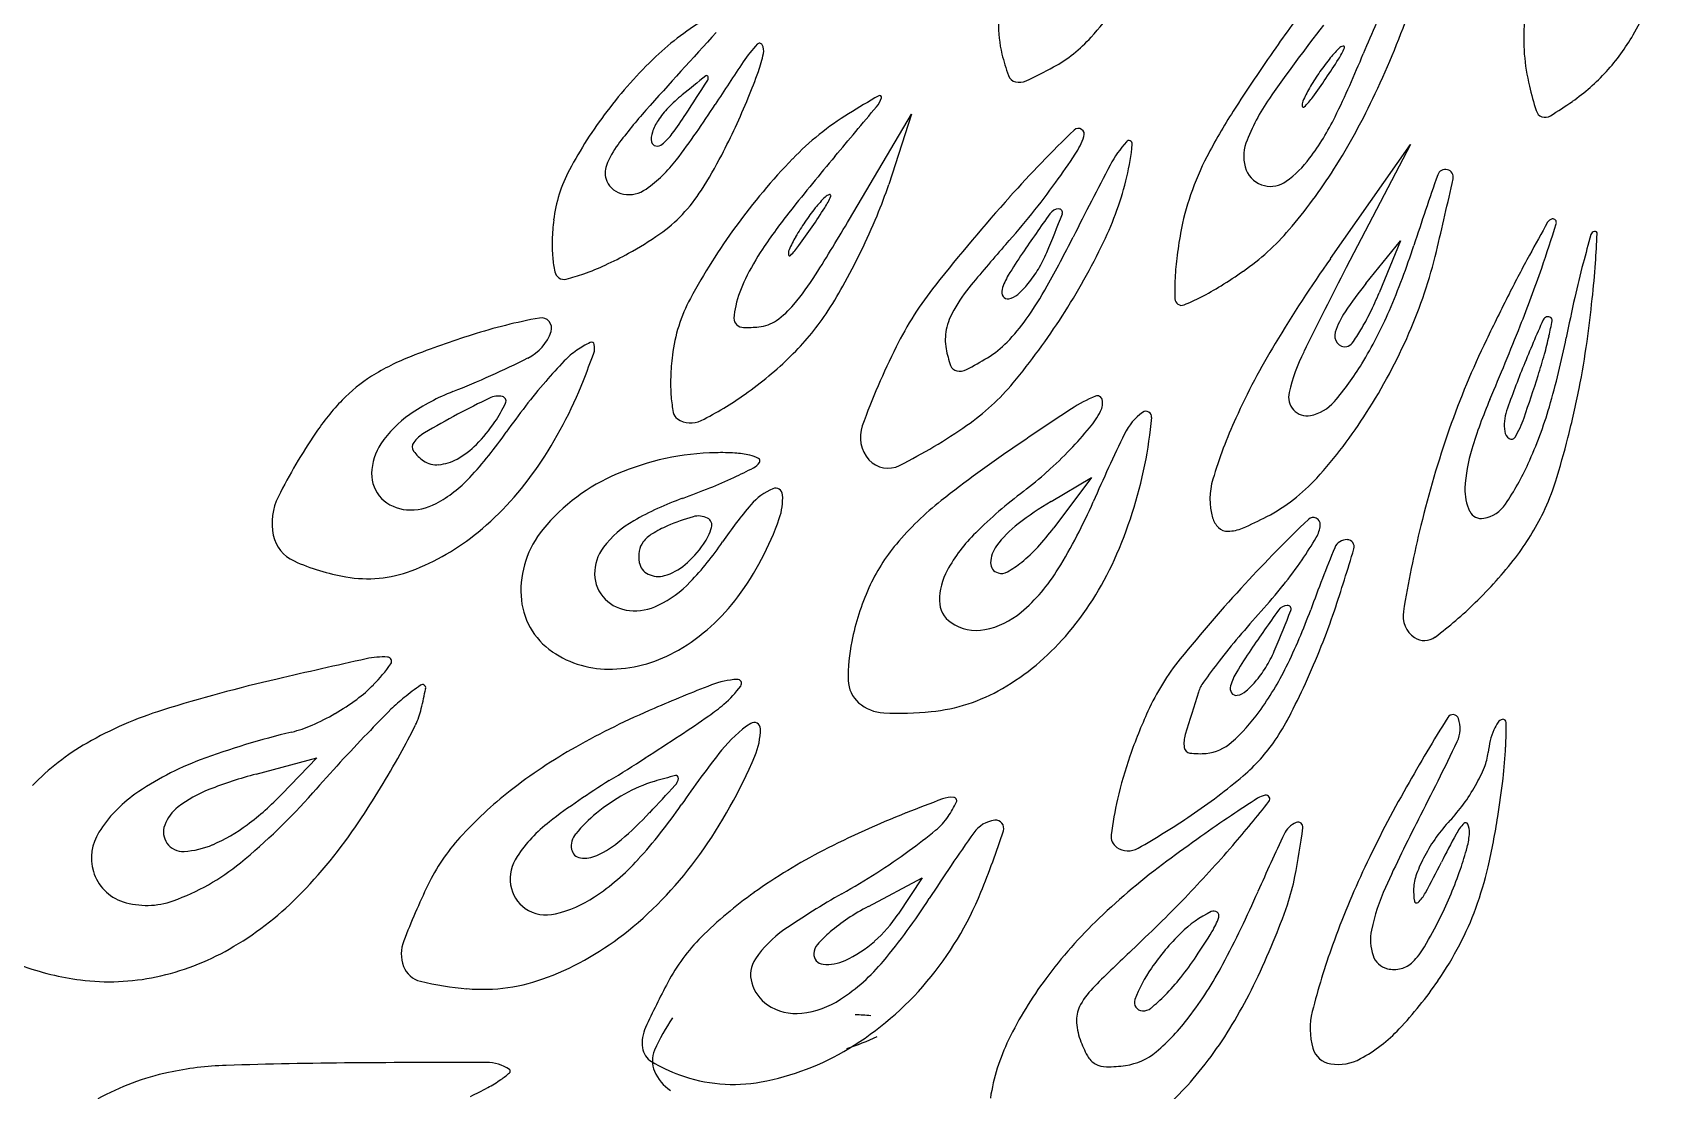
# Model space of a CAD drawing. Header units: millimetres. Extents: x 56222 to 3066687, y -650199 to -121287.
# Drawn here: x 140517.801 to 140522.647, y -185736.433 to -185733.277 of the extents above; entities that cross this region are included whole.
import ezdxf

# ---------------------------------------------------------------- set-up
doc = ezdxf.new("R2010")
doc.units = ezdxf.units.MM
doc.header["$MEASUREMENT"] = 0
doc.layers.add('$TD_AUDIT_GENERATED_(A0BDF17)', color=32, linetype='Continuous', lineweight=30)

msp = doc.modelspace()

# ---------------------------------------------------------------- linework, layer by layer
at = {"layer": '$TD_AUDIT_GENERATED_(A0BDF17)', "linetype": 'Continuous', "lineweight": 25, "ltscale": 2}
for p, q in [((140520.2391, -185733.8334), (140520.4241, -185733.52)), ((140520.4241, -185733.52), (140520.356, -185733.7301)), ((140521.674, -185733.9513), (140521.9127, -185733.6109)), ((140521.9127, -185733.6109), (140521.7215, -185733.9779)), ((140521.78, -185734.0258), (140521.883, -185733.8985)), ((140521.883, -185733.8985), (140521.8196, -185734.0528)), ((140520.8404, -185734.6757), (140520.9614, -185734.6043)), ((140520.9614, -185734.6043), (140520.8487, -185734.7543)), ((140518.4684, -185735.4888), (140518.6496, -185735.4401)), ((140518.6496, -185735.4401), (140518.5452, -185735.5485)), ((140520.2953, -185735.8833), (140520.4555, -185735.7985)), ((140520.4555, -185735.7985), (140520.384, -185735.9067))]:
    msp.add_line(p, q, dxfattribs=at)
for centre, radius, start, end in [((140519.2759, -185731.7905), 2.2554, 318.2985, 323.9722), ((140521.0465, -185733.2561), 0.3626, 163.1122, 193.5855), ((140526.0974, -185736.5131), 5.587, 143.2463, 145.1716), ((140524.3089, -185734.3735), 2.7391, 153.6417, 157.8346), ((140521.7216, -185732.7911), 0.9876, 330.065, 339.5897), ((140519.1269, -185732.2033), 2.9605, 334.9094, 340.3856), ((140520.2316, -185733.9472), 0.8267, 120.2659, 133.6271), ((140525.8925, -185736.5517), 5.3702, 142.1308, 145.028), ((140522.8651, -185733.2923), 0.6143, 175.5457, 193.5854), ((140543.481, -185754.8836), 32.0265, 137.57242, 138.13208), ((140520.2564, -185733.5879), 0.4024, 136.6209, 146.2023), ((140519.9706, -185733.3178), 0.00917, 28.1231, 136.621), ((140519.945, -185733.3315), 0.0382, 348.4198, 28.123), ((140520.6509, -185733.0156), 0.4138, 298.3858, 318.2985), ((140521.7179, -185733.3431), 0.0264, 102.403, 134.8281), ((140521.713, -185733.3209), 0.00365, 336.6325, 102.4031), ((140522.0391, -185732.9739), 0.6213, 317.5601, 330.0649), ((140520.6125, -185734.3468), 1.3788, 133.6271, 142.736), ((140526.6621, -185737.8757), 8.1107, 146.20231, 147.28106), ((140519.6041, -185733.2617), 0.3862, 340.1423, 348.4198), ((140521.2887, -185733.1976), 0.6117, 193.5856, 199.8483), ((140527.1219, -185737.2258), 6.8351, 145.17168, 147.08669), ((140522.2398, -185733.8081), 0.7267, 141.6312, 145.7301), ((140519.9151, -185732.2241), 2.1123, 325.7302, 327.5836), ((140521.9596, -185733.5862), 0.3692, 134.828, 141.6312), ((140519.0043, -185732.2125), 2.9888, 333.89, 337.8346), ((140521.4915, -185733.2252), 0.2449, 327.5836, 336.6324), ((140525.163, -185740.1323), 8.596, 128.51339, 129.11568), ((140519.8129, -185733.4095), 0.00418, 10.7303, 128.5135), ((140519.7996, -185733.4121), 0.0178, 327.2658, 10.7302), ((140518.1575, -185732.7392), 1.9242, 337.6254, 340.1424), ((140520.7414, -185733.3951), 0.0299, 199.8482, 255.9624), ((140519.9961, -185731.8038), 1.7912, 295.4747, 298.3858), ((140522.2398, -185733.8081), 0.7267, 145.7303, 149.8292), ((140519.9151, -185732.2241), 2.1123, 323.8768, 325.7302), ((140522.0459, -185732.9802), 0.612, 304.9135, 317.56), ((140520.0373, -185733.8287), 0.4714, 129.1157, 136.0036), ((140500.2481, -185720.8438), 23.2604, 326.97672, 327.26595), ((140522.4078, -185737.044), 4.1401, 120.1839, 121.6318), ((140520.329, -185733.47), 0.00545, 342.1542, 120.1841), ((140520.7458, -185733.3774), 0.0481, 255.9624, 295.4747), ((140521.9308, -185733.6285), 0.3692, 149.8292, 156.6324), ((140519.9692, -185732.5978), 2.0304, 327.6444, 334.9093), ((140523.5036, -185733.138), 1.2712, 193.5855, 197.0081), ((140520.5369, -185734.2893), 1.2838, 142.736, 152.0122), ((140520.65, -185734.4216), 1.3678, 138.1321, 143.6491), ((140519.8802, -185733.677), 0.2531, 136.0037, 146.9768), ((140517.763, -185732.1585), 2.4666, 322.6123, 327.2811), ((140517.9264, -185732.6441), 2.1741, 335.1193, 337.6255), ((140489.4757, -185707.796), 40.1491, 319.91978, 320.19572), ((140520.2588, -185733.4474), 0.0792, 320.1957, 342.1539), ((140522.7044, -185734.3666), 1.573, 147.0868, 152.7877), ((140521.9722, -185733.8096), 0.5861, 145.0281, 159.795), ((140521.6161, -185733.4925), 0.0264, 156.6323, 189.0574), ((140521.5936, -185733.4961), 0.00365, 189.0573, 314.8279), ((140521.4235, -185733.325), 0.2449, 314.828, 323.8768), ((140522.3146, -185733.5017), 0.0278, 197.0081, 250.4917), ((140521.5767, -185732.3079), 1.4319, 301.771, 304.9134), ((140519.8058, -185733.6286), 0.1643, 146.9767, 160.5845), ((140518.8106, -185732.9092), 1.1213, 323.3544, 326.9768), ((140518.1003, -185732.7248), 1.9824, 332.4334, 335.1193), ((140520.6848, -185734.2468), 0.8547, 121.6318, 136.041), ((140520.9218, -185733.581), 0.018, 339.7476, 133.7768), ((140520.992, -185733.1867), 0.7752, 323.13, 333.89), ((140522.3151, -185733.5002), 0.0294, 250.4918, 301.771), ((140519.7707, -185733.7745), 0.2761, 143.6491, 158.4817), ((140519.7042, -185733.5928), 0.0566, 160.5844, 190.7302), ((140519.6631, -185733.6006), 0.0147, 190.7302, 260.9324), ((140519.6646, -185733.5909), 0.0246, 260.9324, 309.1158), ((140519.5692, -185733.4735), 0.1759, 309.1156, 323.3545), ((140523.3671, -185736.133), 3.5524, 133.7767, 138.2207), ((140520.6899, -185733.4954), 0.2653, 326.9351, 339.7475), ((140521.3266, -185733.8353), 0.3498, 138.2824, 152.2384), ((140521.073, -185733.6092), 0.0101, 354.2711, 138.2824), ((140520.3497, -185733.5366), 0.737, 346.6284, 354.2711), ((140521.5271, -185733.6458), 0.1118, 159.7951, 201.5867), ((140519.3911, -185733.4027), 0.4176, 305.2454, 322.6124), ((140518.6331, -185733.0029), 1.3814, 327.4286, 332.4334), ((140521.4613, -185734.9956), 1.9335, 136.041, 143.8689), ((140526.0776, -185738.596), 7.6875, 139.91973, 141.48365), ((140519.2118, -185732.5332), 2.0289, 324.0753, 326.9351), ((140522.0916, -185734.0514), 0.8839, 152.7877, 160.7885), ((140521.3506, -185733.4556), 0.327, 305.8756, 323.13), ((140519.7806, -185733.8874), 0.4274, 152.0122, 173.0746), ((140519.5704, -185733.6955), 0.0608, 158.4817, 204.0127), ((140533.8158, -185740.4094), 14.4636, 152.23842, 153.19456), ((140520.138, -185733.4863), 0.9546, 334.1736, 346.6284), ((140521.4948, -185733.6586), 0.077, 201.5868, 256.7238), ((140520.3627, -185732.847), 1.5647, 319.4236, 327.6443), ((140532.2067, -185737.2654), 10.8165, 160.76225, 161.93979), ((140522.0171, -185733.7094), 0.0242, 75.3495, 160.7623), ((140522.0173, -185733.7085), 0.0233, 347.6908, 75.3495), ((140519.5759, -185733.6931), 0.0669, 204.0127, 260.2642), ((140519.5799, -185733.6699), 0.0904, 260.2641, 305.2455), ((140519.3868, -185733.4844), 0.4871, 316.5365, 327.4285), ((140519.2463, -185733.3702), 1.1666, 337.1492, 342.0342), ((140518.9929, -185732.3746), 2.2992, 321.1405, 324.0753), ((140521.4954, -185733.6559), 0.0798, 256.7238, 305.8756), ((140511.5564, -185731.4259), 10.7303, 346.50646, 347.69087), ((140520.7067, -185734.2512), 0.7267, 141.6312, 145.7301), ((140518.382, -185732.6672), 2.1123, 325.7302, 327.5836), ((140520.4265, -185734.0293), 0.3692, 134.828, 141.6312), ((140519.9585, -185733.6682), 0.2449, 327.5836, 336.6324), ((140520.1848, -185733.7862), 0.0264, 102.403, 134.8281), ((140520.1799, -185733.7639), 0.00365, 336.6325, 102.4031), ((140525.1846, -185737.7569), 5.9896, 138.22065, 141.52318), ((140520.8649, -185733.8369), 0.0339, 91.8496, 144.4515), ((140520.8641, -185733.8138), 0.0108, 338.9258, 91.8495), ((140521.9621, -185734.0063), 0.7468, 160.7884, 169.8669), ((140520.0185, -185733.9163), 0.667, 173.0745, 178.1597), ((140519.4186, -185733.5145), 0.4433, 304.9976, 316.5366), ((140521.3454, -185734.8297), 1.6394, 141.4836, 146.4048), ((140520.7067, -185734.2512), 0.7267, 145.7303, 149.8292), ((140514.3173, -185730.3375), 6.8767, 327.82642, 329.44534), ((140518.2582, -185732.9538), 2.2389, 334.1501, 337.1492), ((140518.8429, -185732.2537), 2.4919, 318.3776, 321.1405), ((140526.0838, -185737.5662), 6.4483, 144.4514, 145.73023), ((140517.3538, -185732.4611), 3.7728, 337.0402, 338.9258), ((140531.6188, -185739.0209), 10.6415, 150.88273, 151.48571), ((140518.0083, -185732.4982), 4.5445, 340.9742, 342.7347), ((140522.3392, -185733.8523), 0.0196, 100.7302, 150.8827), ((140522.3376, -185733.8437), 0.0109, 342.7347, 100.7302), ((140519.7966, -185733.9091), 0.4449, 178.1598, 185.0472), ((140519.1011, -185733.061), 0.9968, 298.7012, 304.9976), ((140521.4127, -185734.9601), 1.8733, 143.8688, 151.6358), ((140520.3977, -185734.0715), 0.3692, 149.8292, 156.6324), ((140518.382, -185732.6672), 2.1123, 323.8768, 325.7302), ((140517.2336, -185732.0311), 4.1151, 330.893, 333.1946), ((140519.1207, -185732.9939), 2.0848, 327.2283, 334.1736), ((140522.5691, -185734.1148), 1.3633, 169.8669, 173.0842), ((140520.9996, -185733.3924), 0.7261, 304.8282, 319.4236), ((140527.5357, -185735.3221), 5.2847, 164.1608, 165.1206), ((140522.4648, -185733.8835), 0.0137, 100.7304, 164.1609), ((140522.4635, -185733.8765), 0.00666, 357.141, 100.7302), ((140517.6593, -185733.6366), 4.8168, 356.0943, 357.141), ((140519.7035, -185733.9173), 0.3515, 185.0472, 192.0294), ((140519.0267, -185732.9252), 1.1517, 294.8344, 298.7013), ((140520.652, -185734.3691), 0.807, 146.4047, 153.7352), ((140520.083, -185733.9356), 0.0264, 156.6323, 189.0574), ((140520.0605, -185733.9392), 0.00365, 189.0573, 314.8279), ((140519.8904, -185733.7681), 0.2449, 314.828, 323.8768), ((140518.2771, -185732.963), 2.2179, 331.1447, 334.15), ((140524.0061, -185736.8414), 4.415, 138.3776, 140.442), ((140521.8845, -185734.7048), 1.3668, 145.7302, 149.008), ((140520.449, -185733.7724), 0.4113, 329.3242, 337.0402), ((140522.0106, -185734.0471), 0.8008, 173.0841, 177.8766), ((140525.3091, -185736.4998), 4.4394, 144.967, 148.8664), ((140519.7608, -185733.207), 2.2744, 336.7231, 341.9398), ((140520.5722, -185733.5893), 1.4586, 336.3743, 346.5065), ((140526.2027, -185736.0784), 4.4778, 151.4858, 153.1627), ((140519.3878, -185733.9846), 0.0287, 192.0294, 235.7302), ((140519.2368, -185733.3974), 0.6346, 284.3279, 289.3025), ((140519.2105, -185733.3223), 0.7141, 289.3025, 294.8344), ((140519.4655, -185733.5762), 0.7946, 319.9038, 327.8265), ((140520.5012, -185733.8033), 0.3507, 320.6281, 329.3241), ((140520.5941, -185732.8096), 1.4361, 301.6583, 304.8282), ((140531.2453, -185738.9407), 10.7393, 152.47604, 153.98129), ((140518.6869, -185732.7322), 3.8267, 338.223, 340.9742), ((140524.9826, -185734.6438), 2.6431, 165.1206, 167.4007), ((140519.9133, -185733.7905), 2.5576, 353.7006, 356.0943), ((140519.387, -185733.9857), 0.0274, 235.7303, 284.328), ((140520.265, -185734.1781), 0.3755, 153.7351, 166.7239), ((140519.289, -185733.5205), 1.0625, 325.9335, 331.1446), ((140521.3145, -185734.681), 1.0461, 141.5231, 153.5348), ((140521.0156, -185734.3712), 0.5363, 140.442, 150.1911), ((140520.7177, -185734.0502), 0.0245, 163.3525, 213.8535), ((140520.8711, -185734.0961), 0.1846, 149.0079, 163.3525), ((140520.5612, -185733.8526), 0.273, 311.1766, 320.628), ((140519.8936, -185733.5121), 1.0706, 324.6286, 330.893), ((140522.0056, -185734.0469), 0.7958, 177.8765, 181.739), ((140520.9143, -185733.3289), 0.8261, 296.8621, 301.6582), ((140522.7142, -185734.7818), 1.2018, 141.0167, 146.0039), ((140520.1822, -185734.2958), 0.475, 151.6358, 173.1756), ((140520.1032, -185734.1399), 0.2093, 166.7239, 177.0283), ((140519.867, -185733.9143), 0.2696, 304.8238, 319.9038), ((140520.7112, -185734.0546), 0.0168, 213.8535, 280.7302), ((140520.7038, -185734.0157), 0.0564, 280.7302, 311.1765), ((140521.2306, -185734.0704), 0.0205, 181.7391, 235.7302), ((140521.2299, -185734.0715), 0.0192, 235.7302, 293.0452), ((140520.9129, -185733.3263), 0.829, 293.0452, 296.8621), ((140520.8648, -185733.6603), 1.0323, 334.0272, 337.6528), ((140529.547, -185737.7705), 8.2258, 153.1628, 154.22643), ((140527.227, -185735.1454), 4.9428, 167.4008, 168.8279), ((140517.2106, -185733.4921), 5.2767, 352.3081, 353.7006), ((140519.6122, -185735.7477), 1.6466, 100.4417, 107.64), ((140519.3193, -185734.1588), 0.0309, 341.2117, 100.4416), ((140519.9182, -185734.1303), 0.024, 177.0282, 227.584), ((140519.958, -185734.0451), 0.1103, 275.4203, 304.8239), ((140519.4938, -185733.659), 0.8153, 314.3844, 325.9335), ((140520.7257, -185734.2051), 0.2022, 150.1911, 167.9424), ((140520.2974, -185733.7988), 0.5753, 315.7696, 324.6287), ((140519.1615, -185733.0202), 2.0363, 320.2773, 327.2284), ((140521.9071, -185734.2375), 0.2283, 146.0038, 163.0716), ((140521.1999, -185733.8236), 0.6595, 328.9555, 334.0272), ((140520.683, -185733.6037), 1.2705, 328.6557, 336.7231), ((140526.3897, -185735.9493), 4.4664, 156.0204, 157.9169), ((140522.3232, -185734.1405), 0.0158, 55.7302, 156.0206), ((140520.8214, -185733.8487), 1.5414, 347.5176, 349.2415), ((140522.327, -185734.1348), 0.00889, 349.2415, 55.7303), ((140520.0403, -185737.094), 3.0594, 107.6401, 111.2634), ((140519.2181, -185734.1243), 0.1379, 296.5403, 341.2116), ((140519.9238, -185734.1243), 0.0323, 227.5841, 268.8172), ((140519.9312, -185733.7627), 0.3939, 268.8171, 275.4204), ((140520.6697, -185734.1932), 0.1449, 167.9425, 190.7302), ((140521.7223, -185734.1812), 0.0351, 163.0715, 217.7705), ((140521.2454, -185733.8509), 0.6065, 324.5062, 328.9554), ((140520.3371, -185733.4865), 1.7152, 327.4016, 336.3743), ((140524.4542, -185735.3114), 2.5704, 154.2264, 160.6616), ((140512.4824, -185730.2534), 10.508, 336.9283, 338.22294), ((140521.3206, -185733.9592), 1.0302, 344.3803, 347.5176), ((140520.0613, -185733.7302), 2.3612, 343.6889, 348.8279), ((140519.5566, -185734.4173), 0.2331, 124.2214, 136.3691), ((140519.6167, -185734.5058), 0.34, 116.5065, 124.2213), ((140516.5158, -185733.1594), 3.1489, 338.4732, 340.0564), ((140519.4689, -185734.2094), 0.00886, 12.2125, 116.5064), ((140519.4317, -185734.2175), 0.047, 340.0563, 12.2126), ((140520.4864, -185734.3322), 0.7813, 173.1756, 177.9815), ((140519.283, -185733.4436), 1.1167, 305.2614, 314.3845), ((140522.3957, -185735.2192), 2.2538, 153.5348, 160.0339), ((140520.8659, -185734.156), 0.3446, 190.7302, 199.3244), ((140520.4969, -185733.993), 0.2969, 301.2347, 315.7697), ((140523.3555, -185735.3197), 2.157, 148.8664, 155.5574), ((140522.1297, -185734.4911), 0.5957, 153.9813, 166.3483), ((140521.7175, -185734.185), 0.029, 217.7706, 280.7302), ((140521.718, -185734.188), 0.0259, 280.7303, 324.5062), ((140520.4671, -185733.7206), 1.9164, 342.4088, 344.3802), ((140520.1921, -185733.8948), 2.2681, 348.7129, 352.3081), ((140519.1837, -185734.8928), 0.6973, 111.2634, 122.1257), ((140518.0159, -185731.7174), 2.8283, 291.5687, 296.5402), ((140520.5731, -185735.3864), 1.6374, 136.369, 139.2509), ((140520.5643, -185734.2617), 0.0249, 199.3245, 257.7978), ((140520.5681, -185734.2442), 0.0429, 257.7977, 297.4404), ((140520.0846, -185733.313), 1.0921, 297.4405, 301.2347), ((140521.0299, -185733.815), 0.8643, 319.3759, 328.6557), ((140524.8547, -185735.3265), 2.81, 157.9169, 160.8684), ((140519.0582, -185734.693), 0.4614, 122.1256, 136.1408), ((140520.7424, -185735.5323), 1.861, 139.2508, 142.1842), ((140518.2301, -185733.8356), 1.3061, 325.7715, 338.4731), ((140520.2184, -185734.3227), 0.5132, 177.9816, 184.5667), ((140520.1909, -185733.8755), 0.6979, 304.8282, 320.2773), ((140517.7163, -185732.8485), 4.8021, 340.8196, 342.4087), ((140519.6461, -185733.7859), 2.8248, 345.6634, 348.713), ((140519.2623, -185734.8891), 0.7445, 136.1408, 145.9352), ((140519.2922, -185734.946), 0.6434, 111.5686, 124.5869), ((140520.0822, -185736.2896), 2.1301, 115.52, 118.3858), ((140519.1909, -185734.4225), 0.0612, 78.3729, 115.52), ((140518.8491, -185734.2124), 0.4014, 325.7303, 335.0128), ((140519.2004, -185734.3761), 0.0139, 335.0129, 78.373), ((140520.1191, -185734.3307), 0.4135, 184.5667, 191.104), ((140519.3454, -185733.5319), 1.0086, 296.5718, 305.2615), ((140521.1385, -185734.7616), 0.4328, 112.4354, 123.2201), ((140520.9788, -185734.3749), 0.0144, 13.0432, 112.4354), ((140520.9437, -185734.383), 0.0504, 332.4982, 13.0432), ((140521.6063, -185734.364), 0.0571, 166.3483, 222.4391), ((140521.591, -185734.2963), 0.125, 280.7302, 319.3758), ((140523.5139, -185734.9523), 1.4825, 156.9283, 163.0167), ((140519.112, -185734.6846), 0.3259, 124.5869, 146.2397), ((140520.6735, -185737.3837), 3.3738, 118.3859, 120.3125), ((140520.8206, -185735.5929), 1.9599, 142.1842, 145.0058), ((140519.7426, -185734.4046), 0.0298, 191.1039, 235.7302), ((140519.7652, -185734.3714), 0.07, 235.7302, 296.5719), ((140527.2558, -185744.1028), 11.5988, 123.22014, 124.21639), ((140520.7392, -185734.2766), 0.281, 320.3331, 332.4982), ((140521.2126, -185734.5479), 0.1697, 125.5902, 154.1266), ((140521.1237, -185734.4237), 0.0171, 355.0989, 125.5902), ((140519.8967, -185734.3185), 1.2487, 348.5646, 355.0989), ((140522.7053, -185735.0242), 1.4429, 155.5574, 163.2889), ((140521.6042, -185734.3659), 0.0542, 222.4391, 280.7302), ((140520.5264, -185733.6076), 1.4905, 317.955, 327.4016), ((140522.3221, -185734.4479), 0.1292, 160.8684, 188.4977), ((140521.954, -185734.3225), 0.3154, 329.2204, 340.8195), ((140521.1241, -185734.0412), 1.2538, 335.4354, 343.6889), ((140520.0788, -185735.4412), 1.7301, 145.9352, 153.1791), ((140519.024, -185734.5624), 0.1057, 120.3126, 143.8539), ((140518.1599, -185733.7303), 1.2879, 317.2594, 325.0058), ((140518.7777, -185734.1638), 0.4879, 315.5504, 325.7302), ((140520.3715, -185734.4839), 0.1002, 160.0338, 222.1565), ((140519.6342, -185733.0754), 1.6726, 296.8158, 304.8282), ((140520.0587, -185733.7123), 1.165, 316.1043, 320.3331), ((140526.082, -185736.9095), 5.5816, 154.1265, 156.4155), ((140524.8447, -185735.4484), 2.9842, 160.6615, 166.4151), ((140522.2242, -185734.4626), 0.0303, 188.4977, 236.8971), ((140522.2144, -185734.4776), 0.0123, 236.8972, 329.2203), ((140518.9796, -185734.5961), 0.1667, 146.2397, 178.4312), ((140518.9559, -185734.5127), 0.0214, 143.8539, 215.3434), ((140519.0345, -185734.457), 0.1177, 215.3433, 235.7302), ((140518.9502, -185734.3329), 0.2462, 298.5721, 315.5503), ((140519.8566, -185735.3264), 0.7964, 91.1834, 112.9579), ((140519.8551, -185735.2549), 0.7249, 86.6781, 91.1835), ((140519.881, -185734.8089), 0.2781, 77.4664, 86.678), ((140522.9747, -185737.8071), 3.9853, 124.2164, 128.1499), ((140519.9455, -185733.6034), 1.3221, 311.9586, 316.1043), ((140522.5574, -185734.6602), 0.4824, 163.0166, 177.0756), ((140519.9234, -185733.8567), 2.5387, 342.5667, 345.6635), ((140519.0069, -185734.4974), 0.0687, 235.7302, 275.4852), ((140518.9999, -185734.4242), 0.1423, 275.4853, 298.572), ((140518.5287, -185734.0388), 0.9448, 309.5816, 325.7716), ((140519.203, -185733.1202), 1.6368, 294.9748, 297.2498), ((140519.9188, -185734.6391), 0.1041, 61.9757, 77.4664), ((140519.9298, -185734.5314), 0.0495, 297.2499, 325.7303), ((140519.9638, -185734.5545), 0.00834, 325.7302, 61.9757), ((140520.3541, -185734.4996), 0.0768, 222.1565, 296.8157), ((140519.8156, -185734.3021), 1.3314, 335.7533, 348.5646), ((140521.5074, -185734.2164), 0.8325, 325.8817, 335.4353), ((140518.9147, -185734.5944), 0.1017, 178.4313, 224.9765), ((140518.8289, -185734.3485), 0.377, 297.9238, 317.2594), ((140519.772, -185735.1267), 0.5795, 112.958, 140.5884), ((140519.2541, -185733.23), 1.5156, 292.0034, 294.9748), ((140520.0604, -185733.7312), 1.1502, 307.3565, 311.9585), ((140521.5187, -185734.6679), 0.2039, 163.2888, 196.0401), ((140521.2403, -185734.2514), 0.5291, 297.4987, 317.9549), ((140521.7028, -185734.4155), 0.6736, 334.2586, 342.5668), ((140518.6919, -185734.74), 0.176, 153.1791, 191.9844), ((140518.9256, -185734.5835), 0.1171, 224.9765, 265.9906), ((140520.0537, -185735.5351), 0.9235, 109.8108, 119.7545), ((140518.9701, -185732.5271), 2.2738, 289.8108, 292.0034), ((140520.0762, -185734.7968), 0.1722, 112.391, 139.6349), ((140520.0185, -185734.6568), 0.0207, 3.9014, 112.391), ((140519.8607, -185734.6675), 0.179, 340.7341, 3.9013), ((140521.0708, -185735.3833), 0.9032, 128.1498, 139.9912), ((140521.6781, -185735.8504), 1.5159, 127.3564, 134.4934), ((140521.3115, -185735.4742), 0.9271, 120.5398, 127.8927), ((140519.4669, -185734.0216), 1.6363, 328.4892, 336.4155), ((140522.217, -185734.6428), 0.1416, 177.0755, 205.9113), ((140518.9288, -185734.537), 0.1637, 265.9906, 297.9239), ((140519.9267, -185735.2729), 0.573, 105.6447, 113.7451), ((140519.7884, -185734.7789), 0.06, 63.1468, 105.6447), ((140519.8048, -185734.7465), 0.0237, 343.8809, 63.1468), ((140520.9453, -185735.5356), 1.3129, 139.6349, 145.7302), ((140519.201, -185734.437), 0.8777, 323.4578, 340.7341), ((140521.3856, -185734.7062), 0.0654, 196.04, 226.5097), ((140521.0072, -185733.8036), 1.034, 293.0615, 297.4986), ((140521.6228, -185734.7442), 0.0209, 354.9628, 133.8274), ((140522.1246, -185734.6877), 0.0388, 205.9114, 280.7302), ((140522.113, -185734.6267), 0.1009, 280.7302, 325.8816), ((140521.6177, -185734.3745), 0.7681, 322.3857, 334.2587), ((140518.6881, -185734.2316), 0.6947, 290.5029, 309.5815), ((140519.5479, -185734.9426), 0.2894, 140.5884, 182.8958), ((140519.7466, -185734.9979), 0.3047, 119.7545, 142.4836), ((140519.7023, -185734.8574), 0.0998, 121.3519, 142.2189), ((140519.8521, -185735.1033), 0.3877, 113.745, 121.3518), ((140519.6637, -185734.7057), 0.1706, 325.2288, 343.8809), ((140520.958, -185735.1174), 0.4883, 134.4934, 151.0977), ((140520.951, -185735.011), 0.3402, 127.8927, 143.4299), ((140520.2538, -185734.3071), 0.7442, 317.3183, 323.0609), ((140521.3675, -185734.7253), 0.0391, 226.5096, 271.2513), ((140521.3657, -185734.6457), 0.1187, 271.2514, 293.0615), ((140524.766, -185738.0188), 4.5598, 133.8274, 137.215), ((140521.5557, -185734.7383), 0.0883, 329.4177, 354.9627), ((140525.4334, -185735.5907), 3.5899, 166.4151, 170.589), ((140518.6262, -185734.7539), 0.1088, 191.9843, 245.7555), ((140519.6065, -185734.8904), 0.1281, 142.4836, 181.0573), ((140519.7042, -185734.8397), 0.0942, 170.2537, 190.7302), ((140519.6724, -185734.8342), 0.0619, 142.2189, 170.2538), ((140519.543, -185734.6219), 0.3175, 310.2899, 325.2289), ((140519.0891, -185734.2708), 0.9333, 316.2882, 325.7303), ((140520.8066, -185735.1616), 0.5583, 139.9911, 155.8886), ((140520.7498, -185734.8617), 0.0896, 143.4299, 177.8522), ((140520.4693, -185734.5057), 0.4511, 308.9638, 317.3184), ((140520.6272, -185734.1896), 1.1668, 325.5511, 329.4177), ((140526.6225, -185736.8347), 5.3332, 157.7316, 159.8636), ((140517.0242, -185733.4331), 4.9186, 341.4035, 343.6618), ((140521.723, -185734.8284), 0.0389, 87.5669, 157.7316), ((140521.7238, -185734.8108), 0.0212, 343.6618, 87.5669), ((140518.8458, -185734.2663), 0.6436, 245.7555, 260.2256), ((140519.6601, -185734.848), 0.0494, 190.7302, 243.9281), ((140519.6425, -185734.7393), 0.1636, 285.7639, 310.2899), ((140520.6907, -185734.8595), 0.0305, 177.8523, 253.9333), ((140520.5542, -185734.6108), 0.316, 299.6179, 308.9638), ((140520.1737, -185734.4634), 0.9387, 319.1058, 335.7534), ((140520.5172, -185734.1142), 1.3002, 321.3761, 325.5511), ((140521.2338, -185734.0787), 1.2527, 314.1552, 322.3857), ((140518.8002, -185734.5313), 0.3748, 260.2257, 290.5028), ((140519.5863, -185734.8908), 0.1078, 181.0573, 224.9289), ((140519.6684, -185734.8311), 0.0682, 243.9281, 285.7639), ((140519.5225, -185734.6851), 0.3338, 295.9543, 316.2882), ((140520.6915, -185734.9702), 0.1839, 151.0977, 180.5858), ((140520.6924, -185734.8538), 0.0365, 253.9332, 299.6179), ((140520.4023, -185734.5951), 0.5391, 310.3537, 328.4891), ((140519.4733, -185734.9463), 0.2147, 182.8958, 235.7302), ((140519.5931, -185734.8839), 0.1175, 224.9289, 264.7555), ((140519.4268, -185734.6043), 0.5968, 300.3911, 323.4578), ((140520.998, -185735.2472), 0.768, 155.8885, 168.4066), ((140524.6666, -185737.9268), 4.4243, 137.2149, 141.0413), ((140520.1977, -185733.8589), 1.7091, 317.9749, 321.376), ((140519.5973, -185734.8388), 0.1629, 264.7554, 295.9543), ((140520.5869, -185734.9713), 0.0793, 180.5859, 235.7302), ((140520.599, -185734.8266), 0.2353, 280.7466, 310.3537), ((140523.758, -185737.0674), 3.0836, 137.9749, 139.8537), ((140526.7656, -185738.7489), 6.4483, 144.4514, 145.73023), ((140518.0356, -185733.6439), 3.7728, 337.0402, 338.9258), ((140521.5467, -185735.0196), 0.0339, 91.8496, 144.4515), ((140519.976, -185734.3976), 1.746, 333.7972, 339.8636), ((140521.5459, -185734.9966), 0.0108, 338.9258, 91.8495), ((140519.8244, -185734.3753), 1.9641, 338.1095, 341.4036), ((140521.9692, -185735.0165), 0.0784, 170.589, 235.7302), ((140521.232, -185734.0768), 1.2553, 306.9581, 314.1553), ((140520.6179, -185734.9259), 0.1343, 235.7302, 280.7466), ((140520.7445, -185735.1952), 0.5092, 168.4067, 181.6202), ((140520.3233, -185734.593), 0.7407, 300.1581, 319.1058), ((140523.1252, -185736.5337), 2.2558, 139.8538, 142.2288), ((140519.2629, -185734.1497), 2.5693, 335.4163, 338.1095), ((140521.9549, -185735.0376), 0.0529, 235.7302, 306.9581), ((140526.2965, -185768.7969), 34.4775, 102.56319, 103.01697), ((140518.8472, -185735.3694), 0.2301, 86.6557, 102.5632), ((140518.463, -185734.8744), 0.4976, 315.681, 324.9638), ((140518.8598, -185735.1527), 0.013, 324.9639, 86.6559), ((140519.5221, -185734.8747), 0.3015, 235.7302, 271.9387), ((140519.5182, -185734.7602), 0.416, 271.9388, 300.391), ((140521.7924, -185735.6027), 0.7281, 141.0412, 155.5689), ((140523.1314, -185736.5384), 2.2636, 142.2288, 144.203), ((140522.5663, -185735.8876), 1.3668, 145.7302, 149.008), ((140521.1308, -185734.9552), 0.4113, 329.3242, 337.0402), ((140519.5832, -185739.7574), 4.6722, 103.017, 107.3581), ((140519.9189, -185735.4592), 0.2534, 93.4472, 111.2644), ((140519.9044, -185735.2188), 0.0126, 324.1294, 93.4473), ((140520.3272, -185735.207), 0.0918, 181.6202, 228.5351), ((140521.5528, -185735.2789), 0.1846, 149.0079, 163.3525), ((140521.243, -185735.0354), 0.273, 311.1766, 320.628), ((140521.1829, -185734.9861), 0.3507, 320.6281, 329.3241), ((140520.7208, -185734.7641), 0.9159, 323.9656, 333.7973), ((140518.5306, -185734.9404), 0.4032, 306.1826, 315.681), ((140520.5098, -185737.3014), 2.5929, 126.7366, 128.0901), ((140518.9648, -185735.2314), 0.00981, 57.3971, 126.7368), ((140516.4094, -185734.708), 2.6183, 347.0795, 348.4234), ((140518.9647, -185735.2314), 0.00988, 348.4233, 57.397), ((140521.8938, -185740.5338), 5.6988, 111.2644, 113.1235), ((140519.6693, -185735.0488), 0.3028, 310.119, 324.1294), ((140520.4292, -185734.7752), 0.53, 275.8089, 300.1581), ((140527.6858, -185737.3019), 6.7279, 162.19497, 163.3191), ((140521.3832, -185735.2777), 0.1082, 144.2029, 162.195), ((140521.3995, -185735.233), 0.0245, 163.3525, 213.8535), ((140521.393, -185735.2373), 0.0168, 213.8535, 280.7302), ((140521.3856, -185735.1984), 0.0564, 280.7302, 311.1765), ((140519.4778, -185734.248), 2.333, 332.6833, 335.4162), ((140518.5289, -185736.3846), 1.1385, 107.3581, 119.7533), ((140518.3478, -185734.6925), 0.7112, 293.8685, 300.039), ((140518.3427, -185734.6835), 0.7215, 300.039, 306.1826), ((140522.352, -185738.7765), 4.9229, 135.0014, 136.171), ((140519.1794, -185735.6041), 0.4363, 128.09, 135.0015), ((140518.7473, -185735.2443), 0.2196, 333.4758, 347.0795), ((140520.5848, -185737.4685), 2.3656, 113.1235, 119.4347), ((140519.48, -185734.8242), 0.5965, 304.6766, 310.1189), ((140520.3472, -185735.1844), 0.122, 228.535, 267.2693), ((140520.3867, -185734.3573), 0.95, 267.2692, 275.809), ((140522.6013, -185735.9702), 1.6166, 155.5688, 160.6827), ((140520.9921, -185734.9615), 0.5804, 311.8379, 323.9657), ((140518.4911, -185735.0162), 0.3571, 283.5381, 293.8686), ((140516.8274, -185734.2861), 2.3654, 331.0965, 333.4758), ((140516.3842, -185730.3493), 6.0379, 303.68193, 304.67658), ((140520.152, -185735.6509), 0.3758, 123.5742, 141.613), ((140519.9546, -185735.3534), 0.0188, 359.7009, 123.5741), ((140519.7611, -185735.3524), 0.2123, 337.0401, 359.701), ((140520.9593, -185735.0132), 0.6654, 325.7302, 332.6833), ((140527.5351, -185738.7385), 6.4849, 148.18453, 150.31427), ((140522.0396, -185735.329), 0.0177, 19.8618, 148.1845), ((140521.9728, -185735.3532), 0.0887, 334.3793, 19.8618), ((140522.2838, -185735.4099), 0.1331, 145.3308, 156.6949), ((140522.1915, -185735.346), 0.0209, 100.7301, 145.3309), ((140522.1894, -185735.3347), 0.0094, 0.0676, 100.7301), ((140520.701, -185735.3365), 1.4978, 357.2598, 0.0676), ((140518.3257, -185736.0291), 0.729, 119.7533, 136.0252), ((140519.1349, -185737.6899), 2.393, 103.5382, 110.3818), ((140522.6354, -185739.0486), 5.3158, 136.171, 137.4455), ((140516.0786, -185729.8909), 6.5888, 302.61413, 303.68189), ((140521.3301, -185735.3974), 0.093, 163.319, 187.3747), ((140521.2913, -185735.2956), 0.1319, 275.4204, 311.8378), ((140521.0707, -185735.0891), 0.5306, 310.2995, 325.7302), ((140514.4135, -185731.728), 8.4723, 332.61862, 334.3794), ((140522.4293, -185735.4552), 0.286, 166.5501, 173.8851), ((140522.3387, -185735.4335), 0.1929, 156.6951, 166.5501), ((140518.6009, -185736.2527), 0.8598, 110.3819, 125.0707), ((140523.3289, -185739.6853), 6.2572, 137.44552, 138.57332), ((140516.6204, -185734.1718), 2.6018, 328.5434, 331.0964), ((140520.1965, -185736.7804), 1.5756, 119.4347, 127.993), ((140515.5739, -185729.102), 7.5253, 301.64757, 302.61403), ((140522.1491, -185737.233), 2.9236, 141.613, 145.591), ((140518.5352, -185734.833), 1.5436, 324.5249, 337.0401), ((140522.1952, -185735.8278), 1.1862, 160.6826, 167.1322), ((140521.2571, -185735.4068), 0.0194, 187.3747, 262.6477), ((140521.2829, -185735.2073), 0.2206, 262.6477, 275.4203), ((140521.9891, -185735.408), 0.1566, 337.4442, 353.8852), ((140520.8296, -185735.3426), 1.369, 353.3043, 357.2598), ((140518.8234, -185736.8097), 1.3678, 105.0442, 111.2515), ((140520.0075, -185736.6598), 1.2014, 103.8595, 106.9758), ((140519.69, -185735.4958), 0.0391, 317.4095, 351.5018), ((140519.7214, -185735.5005), 0.00733, 351.5019, 103.8595), ((140520.2572, -185734.1299), 1.7884, 304.056, 310.2995), ((140521.6627, -185735.2724), 0.5101, 330.6218, 337.4442), ((140519.3092, -185735.1642), 2.8999, 351.0479, 353.3043), ((140518.3339, -185735.8723), 0.395, 125.0708, 147.8507), ((140518.4612, -185735.8784), 0.3686, 111.2515, 127.7167), ((140517.2335, -185734.3064), 1.8722, 309.3878, 318.5734), ((140517.9193, -185734.9456), 0.8691, 306.9909, 316.071), ((140516.2032, -185733.9165), 3.091, 326.2997, 328.5433), ((140519.9666, -185736.486), 1.202, 127.993, 137.7636), ((140520.6635, -185737.3596), 2.1748, 121.6476, 127.37), ((140519.844, -185736.0444), 0.5676, 119.0872, 129.3731), ((140519.79, -185735.9473), 0.4565, 106.9757, 119.0873), ((140513.5859, -185729.8847), 8.3304, 316.64249, 317.40956), ((140524.9284, -185737.2524), 3.4843, 150.3143, 154.7583), ((140521.6015, -185735.238), 0.5803, 324.046, 330.6219), ((140518.3117, -185735.685), 0.1241, 127.7167, 159.2285), ((140518.5007, -185734.734), 1.4985, 317.6384, 325.5909), ((140522.5084, -185740.9283), 5.7232, 110.3659, 111.5334), ((140520.5437, -185735.6358), 0.0777, 85.0861, 110.3658), ((140520.2772, -185735.4408), 0.3101, 325.7302, 334.9768), ((140520.5495, -185735.5679), 0.0096, 334.9769, 85.0861), ((140522.0974, -185735.8055), 1.086, 167.1322, 172.8298), ((140524.7497, -185740.6418), 6.0547, 122.94739, 123.82905), ((140518.4187, -185733.1459), 3.9136, 319.2342, 321.7196), ((140521.4899, -185735.612), 0.0609, 99.547, 122.9474), ((140521.4817, -185735.5633), 0.0115, 321.7196, 99.5471), ((140521.6794, -185735.2945), 0.4841, 316.5127, 324.046), ((140518.2499, -185735.6616), 0.058, 159.2285, 214.7365), ((140518.1463, -185735.247), 0.4917, 293.0814, 306.9908), ((140517.5319, -185734.8027), 1.4939, 315.2216, 326.2997), ((140519.5995, -185735.9665), 0.4218, 127.37, 146.6612), ((140519.7843, -185735.9716), 0.4734, 129.373, 139.9382), ((140518.844, -185734.8496), 1.0986, 310.4992, 316.6425), ((140521.4078, -185738.1393), 2.7248, 111.5333, 117.2517), ((140520.3731, -185735.5061), 0.1941, 309.2768, 325.7302), ((140520.6834, -185735.7159), 0.09, 96.9577, 144.6351), ((140520.6754, -185735.6505), 0.0241, 341.9735, 96.9577), ((140519.9358, -185733.6544), 2.3624, 299.5275, 304.056), ((140523.6443, -185738.9924), 4.0691, 123.8291, 125.3894), ((140521.5979, -185735.6969), 0.0687, 112.0859, 154.7967), ((140521.5776, -185735.6469), 0.0147, 352.1743, 112.0859), ((140525.8211, -185737.6364), 4.3746, 152.6186, 155.5667), ((140522.3635, -185735.9434), 0.4588, 136.5127, 144.4947), ((140522.1817, -185735.7402), 0.151, 136.3322, 151.5406), ((140522.0777, -185735.641), 0.00721, 22.9329, 136.332), ((140522.0291, -185735.6616), 0.06, 357.8031, 22.9329), ((140520.0579, -185735.2821), 2.1419, 346.9476, 351.0479), ((140518.1217, -185735.739), 0.1445, 147.8508, 196.0401), ((140518.2501, -185735.6614), 0.0582, 214.7366, 273.6001), ((140519.5166, -185736.0774), 0.5942, 137.7636, 154.3139), ((140519.4648, -185735.7029), 0.056, 139.9382, 190.7302), ((140519.3485, -185735.4403), 0.3219, 295.1736, 310.4991), ((140519.396, -185734.3114), 1.7375, 305.9947, 309.2768), ((140524.9114, -185738.7168), 5.2747, 144.6352, 147.209), ((140518.1281, -185734.8216), 2.7029, 337.8346, 341.9735), ((140521.0589, -185735.6749), 0.0392, 172.8299, 235.7302), ((140525.1273, -185741.0799), 6.6297, 125.38942, 126.47185), ((140527.3724, -185738.4146), 6.4508, 154.79671, 156.46857), ((140518.8944, -185735.2782), 2.7232, 349.0709, 352.1743), ((140522.4033, -185735.9718), 0.5077, 144.4947, 151.8938), ((140525.0359, -185737.2874), 3.3975, 151.5406, 153.1266), ((140521.8979, -185735.6565), 0.1912, 344.6276, 357.803), ((140518.2375, -185735.4608), 0.2592, 273.6002, 293.0813), ((140519.35, -185735.8023), 0.1232, 146.6611, 188.0526), ((140519.4408, -185735.7075), 0.0316, 190.7303, 261.3801), ((140519.4489, -185735.654), 0.0857, 261.3801, 295.1736), ((140519.0926, -185735.2737), 0.6976, 303.5514, 317.6384), ((140518.8553, -185735.0611), 1.1506, 308.9259, 324.525), ((140520.9352, -185737.2218), 1.6928, 117.2515, 125.4201), ((140519.2613, -185734.1259), 1.9667, 302.5845, 305.9947), ((140521.0706, -185735.6578), 0.0599, 235.7302, 299.5274), ((140518.5689, -185733.2755), 3.7152, 315.9749, 319.2341), ((140522.3408, -185735.9384), 0.4368, 151.8937, 159.6818), ((140521.0551, -185735.4248), 1.0654, 340.9325, 344.6276), ((140518.1116, -185735.7419), 0.1339, 196.0401, 252.5098), ((140517.995, -185735.2339), 0.672, 289.6596, 309.3879), ((140519.0994, -185733.8727), 2.2672, 299.5192, 302.5846), ((140522.4269, -185737.4268), 2.087, 126.4718, 133.7331), ((140524.1334, -185736.8777), 2.6055, 154.7583, 160.2842), ((140522.0658, -185735.8366), 0.1436, 159.6818, 177.5288), ((140517.5991, -185733.5188), 4.9396, 331.9276, 333.1266), ((140520.9065, -185735.3734), 1.2226, 337.2573, 340.9326), ((140521.1195, -185735.5282), 1.0522, 339.969, 346.9475), ((140521.0731, -185736.8261), 2.3214, 154.3139, 158.7918), ((140519.3289, -185735.8053), 0.1019, 188.0526, 235.7302), ((140519.7056, -185735.4642), 0.9995, 319.9068, 337.8346), ((140518.653, -185734.6176), 3.0595, 331.9623, 336.4686), ((140520.9705, -185735.6791), 0.6087, 340.883, 349.071), ((140522.387, -185736.0763), 0.6027, 155.5667, 168.287), ((140522.0938, -185735.8378), 0.1716, 177.5288, 190.0999), ((140518.142, -185735.6454), 0.2351, 252.5098, 289.6597), ((140517.9239, -185735.1917), 0.9415, 299.5668, 315.2215), ((140519.335, -185735.7963), 0.1128, 235.7302, 283.6568), ((140519.2748, -185735.5486), 0.3677, 283.6568, 303.5514), ((140520.6772, -185736.8589), 1.2475, 125.4201, 134.8946), ((140521.3648, -185737.8736), 2.3305, 119.5193, 124.5355), ((140520.635, -185736.5248), 0.7259, 117.9053, 123.5558), ((140518.8918, -185734.8387), 1.886, 320.1699, 327.2091), ((140517.9123, -185732.6408), 4.6284, 313.2108, 315.9749), ((140519.6234, -185735.2121), 2.0345, 337.5499, 340.8831), ((140521.9315, -185735.8667), 0.00673, 190.0999, 313.5249), ((140521.8596, -185735.7911), 0.111, 313.525, 331.9275), ((140520.9255, -185735.3814), 1.202, 333.5348, 337.2573), ((140521.2727, -185735.5841), 0.8891, 332.289, 339.969), ((140520.5196, -185736.3509), 0.5171, 123.5558, 130.8414), ((140520.0449, -185735.6828), 0.4063, 311.3822, 326.558), ((140521.9845, -185736.9644), 1.447, 133.7331, 143.2879), ((140521.4617, -185736.1986), 0.3321, 115.5758, 134.8117), ((140521.3258, -185735.9146), 0.0172, 54.1479, 115.5758), ((140521.1409, -185735.8492), 0.2108, 328.5531, 341.5115), ((140521.3278, -185735.9117), 0.0137, 341.5114, 54.1477), ((140520.5643, -185735.2016), 1.6055, 330.0112, 333.5348), ((140519.0086, -185736.0249), 0.1069, 158.7918, 200.6597), ((140519.0172, -185735.2616), 0.8929, 291.0754, 308.926), ((140520.1912, -185736.3711), 0.5589, 134.8946, 152.1611), ((140520.2262, -185736.2191), 0.3221, 124.5356, 146.1311), ((140520.4445, -185736.264), 0.4023, 130.8414, 138.4374), ((140521.7563, -185736.4952), 0.7501, 134.8117, 145.2735), ((140519.5863, -185734.8986), 2.033, 326.1016, 328.5531), ((140521.9404, -185735.9837), 0.1466, 168.287, 198.3369), ((140518.0113, -185735.3458), 0.7644, 281.9901, 299.5669), ((140520.176, -185736.0259), 0.0434, 138.4374, 177.4476), ((140520.1634, -185736.0253), 0.0308, 177.4477, 263.9141), ((140520.071, -185735.7123), 0.367, 295.0009, 311.3822), ((140524.4216, -185739.5699), 4.8786, 133.2108, 135.017), ((140520.4592, -185735.4851), 0.9814, 321.5396, 326.1016), ((140519.4368, -185735.135), 2.2363, 334.2718, 337.5499), ((140523.734, -185736.7345), 2.1812, 160.2842, 165.73), ((140521.8582, -185736.0109), 0.06, 198.3369, 256.7239), ((140521.7752, -185735.9004), 0.2074, 314.0872, 330.0111), ((140521.0867, -185735.4864), 1.0992, 325.7384, 332.2889), ((140518.0825, -185735.1559), 0.9575, 250.6616, 256.2881), ((140518.9749, -185736.0376), 0.0709, 200.6598, 256.786), ((140520.0308, -185736.088), 0.0868, 146.1311, 195.9944), ((140520.1733, -185735.9319), 0.1247, 263.9141, 295.001), ((140519.8938, -185735.6744), 0.5812, 303.2513, 320.17), ((140521.4945, -185736.3137), 0.4315, 145.2735, 159.3334), ((140520.3257, -185735.5084), 1.1644, 322.6932, 331.9623), ((140521.8637, -185735.9874), 0.0841, 256.7238, 284.58), ((140521.8653, -185735.9934), 0.0779, 284.5799, 314.0872), ((140518.049, -185735.2934), 0.816, 256.288, 262.6316), ((140518.0305, -185735.4361), 0.6721, 262.6316, 281.9901), ((140519.1813, -185735.1584), 0.9741, 256.786, 265.0676), ((140519.144, -185735.5907), 0.5401, 265.0676, 291.0754), ((140522.0987, -185737.3785), 2.7161, 152.1611, 155.3218), ((140520.0605, -185736.0795), 0.1177, 195.9944, 235.7302), ((140519.7475, -185735.4995), 0.9447, 301.204, 319.9068), ((140521.7297, -185736.7743), 1.1291, 143.2879, 154.1008), ((140521.16, -185736.3102), 0.2674, 135.017, 149.982), ((140520.7128, -185735.6866), 0.6574, 315.3803, 321.5395), ((140519.9352, -185735.3752), 1.6831, 330.2155, 334.2718), ((140521.0373, -185735.4527), 1.159, 316.6043, 325.7384), ((140520.0798, -185736.0512), 0.1519, 235.7302, 276.4077), ((140520.0672, -185735.939), 0.2649, 276.4078, 303.2514), ((140521.0054, -185736.2209), 0.0888, 149.982, 181.451), ((140521.1142, -185736.1702), 0.025, 159.3335, 267.4477), ((140520.7928, -185735.7655), 0.5451, 309.3974, 315.3802), ((140520.2008, -185736.5502), 0.5932, 145.7303, 156.3526), ((140520.2456, -185736.7652), 0.5585, 84.1033, 88.964), ((140521.1026, -185736.2184), 0.1861, 181.4509, 199.5552), ((140521.1147, -185736.1574), 0.0379, 267.4477, 309.3974), ((140520.7284, -185735.8153), 0.6581, 310.3403, 322.6932), ((140520.3151, -185735.5926), 1.2453, 319.6906, 330.2155), ((140521.8239, -185736.2487), 0.2103, 165.73, 196.04), ((140519.7324, -185736.2912), 0.112, 155.3218, 187.2463), ((140519.9576, -185735.4656), 0.8847, 288.0132, 294.319), ((140521.5457, -185735.9334), 0.4593, 298.3729, 316.6043), ((140519.6769, -185736.2982), 0.056, 187.2462, 239.6096), ((140519.7299, -185736.344), 0.0791, 156.3527, 203.2344), ((140519.836, -185735.6455), 0.774, 280.3833, 301.2039), ((140521.2682, -185736.5503), 0.6162, 154.1007, 171.116), ((140521.2436, -185736.1684), 0.3357, 199.5553, 208.5983), ((140521.0382, -185736.18), 0.1795, 277.8749, 310.3402), ((140521.6845, -185736.2888), 0.0652, 196.04, 261.7617), ((140518.4088, -185737.3142), 0.9569, 91.7776, 102.1713), ((140518.8956, -185753.0025), 16.6528, 90.48084, 91.77755), ((140519.0843, -185775.4806), 39.1316, 89.89577, 90.48087), ((140519.1553, -185736.4714), 0.1224, 55.7302, 89.8958), ((140519.2209, -185736.3752), 0.00593, 311.2692, 55.7302), ((140519.911, -185735.8991), 0.5187, 239.6097, 249.8194), ((140521.0029, -185736.2996), 0.0615, 208.5982, 240.356), ((140521.0058, -185736.2946), 0.0673, 240.3558, 270.2518), ((140521.0042, -185735.9339), 0.428, 270.2518, 277.8749), ((140521.6957, -185736.2112), 0.1436, 261.7617, 298.3728), ((140518.3704, -185737.1366), 0.7752, 102.1714, 118.8557), ((140518.9454, -185736.0318), 0.4468, 298.6305, 304.5799), ((140519.0399, -185736.1689), 0.2803, 304.5799, 311.2692), ((140519.7787, -185736.323), 0.1323, 203.2344, 235.9322), ((140519.8919, -185735.9509), 0.4635, 249.8195, 280.3833), ((140520.7175, -185735.934), 0.7176, 303.7874, 319.6905), ((140518.6621, -185735.5129), 1.038, 295.4617, 298.6305)]:
    msp.add_arc(centre, radius, start, end, dxfattribs=at)

doc.saveas('drawing.dxf')
